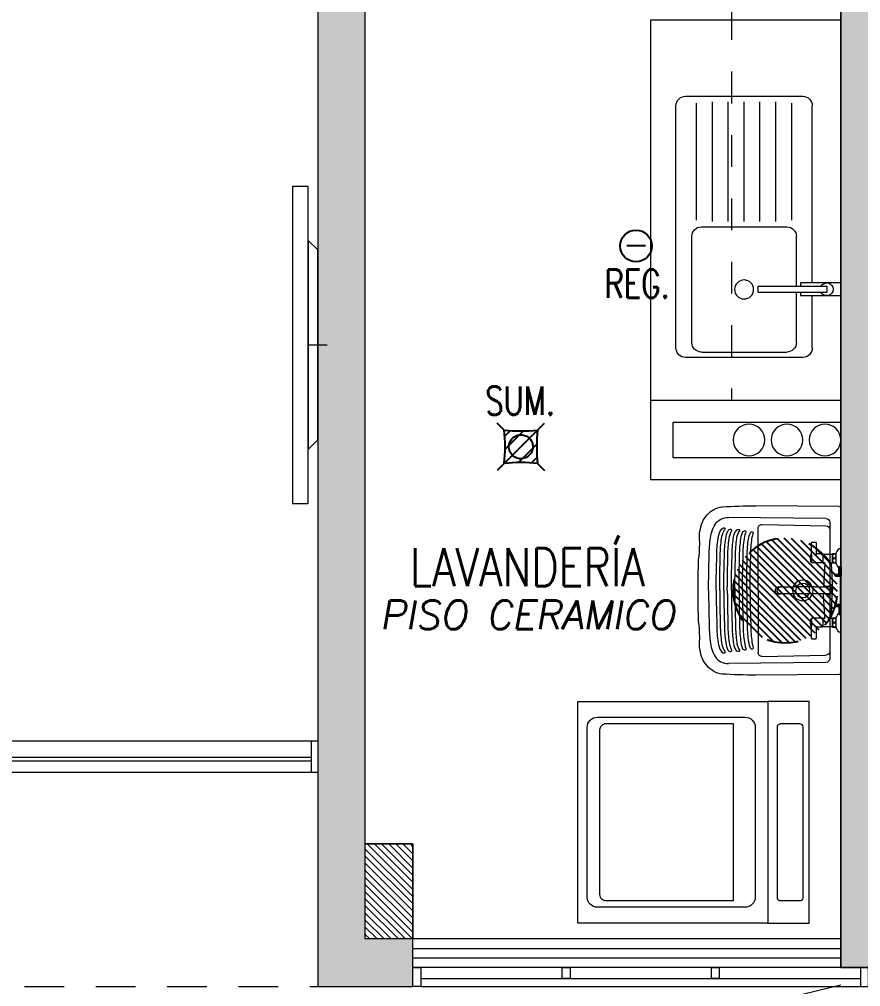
# Model space of a CAD drawing. Header units: millimetres. Extents: x -3 to 53, y -110 to 39.
# Drawn here: x 36.959 to 39.613, y 22.199 to 25.252 of the extents above; entities that cross this region are included whole.
import ezdxf
from ezdxf.enums import TextEntityAlignment as Align
from ezdxf.xclip import XClip

# ---------------------------------------------------------------- set-up
doc = ezdxf.new("R2010")
doc.units = ezdxf.units.MM
doc.header["$XCLIPFRAME"] = 2
doc.set_wipeout_variables(frame=1)
doc.linetypes.add('ACAD_ISO07W100', pattern=[3, 0, -3])
doc.linetypes.add('HIDDEN2', pattern=[0.1875, 0.125, -0.0625])
for name, color, linetype in [('A-COCINAS-LAV', 8, 'Continuous'), ('A-EST HATCH', 8, 'Continuous'), ('A-EST PLACAS', 8, 'Continuous'), ('A-EST VIGAS', 8, 'HIDDEN2'), ('A-HATCH', 8, 'Continuous'), ('A-MURO BAJO', 8, 'Continuous'), ('A-PROYECCIONES', 8, 'HIDDEN2'), ('A-TEXTO-ACABADO PISO', 8, 'Continuous'), ('A-TEXTO-INDICACIONES', 8, 'Continuous'), ('DLP_MOBILIARIO', 8, 'Continuous'), ('DLP_MOBILIARIO FIJO', 8, 'Continuous'), ('DLP_TEXTO AMBIENTE', 8, 'Continuous')]:
    doc.layers.add(name, color=color, linetype=linetype)
doc.layers.add('A-MUROS', color=8, linetype='Continuous', lineweight=30)
doc.styles.add('ROMANS', font='ROMANS.shx', dxfattribs={"oblique": 10})

# ---------------------------------------------------------------- blocks, each defined once
blk = doc.blocks.new('EST.P1')
at = {"layer": 'A-EST HATCH', "lineweight": 0}
h = blk.add_hatch(color=8, dxfattribs=at)
h.dxf.hatch_style = 1
h.paths.add_polyline_path([(9.15, 0.06), (9.15, 6.125), (10.65, 6.125), (10.65, 5.375), (10.8, 5.375), (10.8, 6.325), (9, 6.325), (9, 5.45), (7.5, 5.45), (7.5, 5.95), (7.35, 5.95), (7.35, 5.25), (9, 5.25), (9, 0.06)])
h.paths.add_polyline_path([(30.25, 10.125), (28.65, 10.125), (28.65, 13.225), (29.85, 13.225), (29.85, 13.375), (28.5, 13.375), (28.5, 9.975), (30.25, 9.975)])
h.paths.add_polyline_path([(31.05, 13.375), (31.2, 13.375), (31.2, 9.975), (31.05, 9.975)])
h.paths.add_polyline_path([(36.55, 13.85), (36.85, 13.85), (36.85, 13.7), (36.7, 13.7), (36.7, 10.625), (36.55, 10.625)])
h.paths.add_polyline_path([(33.6, 13.225), (33.6, 10.125), (32, 10.125), (32, 9.975), (33.75, 9.975), (33.75, 13.375), (32.4, 13.375), (32.4, 13.225)])
h.paths.add_polyline_path([(42.85, 13.7), (43.45, 13.7), (43.45, 13.85), (42.7, 13.85), (42.7, 10.45), (43.85, 10.45), (43.85, 10.6), (42.85, 10.6)])
h.paths.add_polyline_path([(44.65, 13.85), (44.65, 10.45), (44.8, 10.45), (44.8, 13.85)])
h.paths.add_polyline_path([(45.6, 10.6), (47.2, 10.6), (47.2, 13.7), (46, 13.7), (46, 13.85), (47.35, 13.85), (47.35, 10.45), (45.6, 10.45)])
h.paths.add_polyline_path([(42.85, 0.15), (43.45, 0.15), (43.45, 0), (42.7, 0), (42.7, 3.4), (43.85, 3.4), (43.85, 3.25), (42.85, 3.25)])
h.paths.add_polyline_path([(44.65, 0), (44.65, 3.4), (44.8, 3.4), (44.8, 0)])
h.paths.add_polyline_path([(45.6, 3.25), (47.2, 3.25), (47.2, 0.15), (46, 0.15), (46, 0), (47.35, 0), (47.35, 3.4), (45.6, 3.4)])
h.paths.add_polyline_path([(40, 3.5), (39.85, 3.5), (39.85, 0.15), (39.7, 0.15), (39.7, 0), (40, 0)])
h.paths.add_polyline_path([(30.25, 3.725), (28.65, 3.725), (28.65, 0.625), (29.85, 0.625), (29.85, 0.475), (28.5, 0.475), (28.5, 3.875), (30.25, 3.875)])
h.paths.add_polyline_path([(31.05, 0.475), (31.2, 0.475), (31.2, 3.875), (31.05, 3.875)])
h.paths.add_polyline_path([(36.55, 0), (36.85, 0), (36.85, 0.15), (36.7, 0.15), (36.7, 3.225), (36.55, 3.225)])
h.paths.add_polyline_path([(33.6, 0.625), (33.6, 3.725), (32, 3.725), (32, 3.875), (33.75, 3.875), (33.75, 0.475), (32.4, 0.475), (32.4, 0.625)])
h.paths.add_polyline_path([(17.1, 10.125), (18.7, 10.125), (18.7, 13.225), (17.5, 13.225), (17.5, 13.375), (18.85, 13.375), (18.85, 9.975), (17.1, 9.975)])
h.paths.add_polyline_path([(16.3, 13.375), (16.15, 13.375), (16.15, 9.975), (16.3, 9.975)])
h.paths.add_polyline_path([(10.5, 13.85), (10.5, 13.7), (10.65, 13.7), (10.65, 10.625), (10.8, 10.625), (10.8, 13.85)])
h.paths.add_polyline_path([(13.75, 13.225), (13.75, 10.125), (15.35, 10.125), (15.35, 9.975), (13.6, 9.975), (13.6, 13.375), (14.95, 13.375), (14.95, 13.225)])
h.paths.add_polyline_path([(9, 8.6), (7.35, 8.6), (7.35, 7.9), (7.5, 7.9), (7.5, 8.4), (9, 8.4), (9, 7.525), (10.8, 7.525), (10.8, 8.475), (10.65, 8.475), (10.65, 7.725), (9.15, 7.725), (9.15, 13.79), (9, 13.79)])
h.paths.add_polyline_path([(4.5, 13.7), (3.9, 13.7), (3.9, 13.85), (4.65, 13.85), (4.65, 10.45), (3.5, 10.45), (3.5, 10.6), (4.5, 10.6)])
h.paths.add_polyline_path([(2.7, 13.85), (2.7, 10.45), (2.55, 10.45), (2.55, 13.85)])
h.paths.add_polyline_path([(1.75, 10.6), (0.15, 10.6), (0.15, 13.7), (1.35, 13.7), (1.35, 13.85), (0, 13.85), (0, 10.45), (1.75, 10.45)])
h.paths.add_polyline_path([(2.7, 0), (2.7, 3.4), (2.55, 3.4), (2.55, 0)])
h.paths.add_polyline_path([(1.75, 3.25), (0.15, 3.25), (0.15, 0.15), (1.35, 0.15), (1.35, 0), (0, 0), (0, 3.4), (1.75, 3.4)])
h.paths.add_polyline_path([(7.35, 3.5), (7.5, 3.5), (7.5, 0.15), (7.65, 0.15), (7.65, 0), (7.35, 0)])
h.paths.add_polyline_path([(17.1, 3.725), (18.7, 3.725), (18.7, 0.625), (17.5, 0.625), (17.5, 0.475), (18.85, 0.475), (18.85, 3.875), (17.1, 3.875)])
h.paths.add_polyline_path([(16.3, 0.475), (16.15, 0.475), (16.15, 3.875), (16.3, 3.875)])
h.paths.add_polyline_path([(10.8, 0), (10.5, 0), (10.5, 0.15), (10.65, 0.15), (10.65, 3.225), (10.8, 3.225)])
h.paths.add_polyline_path([(13.75, 0.625), (13.75, 3.725), (15.35, 3.725), (15.35, 3.875), (13.6, 3.875), (13.6, 0.475), (14.95, 0.475), (14.95, 0.625)])
h.paths.add_polyline_path([(38.35, 6.325), (36.55, 6.325), (36.55, 5.375), (36.7, 5.375), (36.7, 6.125), (38.2, 6.125), (38.2, 0.06), (38.35, 0.06), (38.35, 5.25), (40, 5.25), (40, 5.95), (39.85, 5.95), (39.85, 5.45), (38.35, 5.45)])
h.paths.add_polyline_path([(4.65, 0), (4.65, 3.4), (3.5, 3.4), (3.5, 3.25), (4.5, 3.25), (4.5, 0.15), (3.9, 0.15), (3.9, 0)])
h.paths.add_polyline_path([(1.7468, 8.35), (1.6, 8.35), (1.6, 9.55), (3.75, 9.55), (3.75, 9.4), (3.3, 9.4), (3.3, 7.8), (3.1, 7.8), (3.1, 9.4), (1.75, 9.4), (1.75, 8.35)], flags=17)
h.paths.add_polyline_path([(1.7468, 5.5), (1.6, 5.5), (1.6, 4.3), (3.75, 4.3), (3.75, 4.45), (3.3, 4.45), (3.3, 6.05), (3.1, 6.05), (3.1, 4.45), (1.75, 4.45), (1.75, 5.5)], flags=17)
h.paths.add_polyline_path([(7.5001, 7), (4.65, 7), (4.65, 9.55), (4.5, 9.55), (4.5, 7), (1.75, 7), (1.75, 7.6), (1.6, 7.6), (1.6, 7), (-1.15, 7), (-1.15, 11.05), (-1.35, 11.05), (-1.35, 2.8), (-1.15, 2.8), (-1.15, 6.85), (1.6, 6.85), (1.6, 6.25), (1.75, 6.25), (1.75, 6.85), (4.5, 6.85), (4.5, 4.3), (4.65, 4.3), (4.65, 6.85), (7.5001, 6.85)])
h.paths.add_polyline_path([(7.35, 13.85), (7.35, 10.35), (7.5, 10.35), (7.5, 13.7), (7.65, 13.7), (7.65, 13.85)])
h.paths.add_polyline_path([(38.35, 13.79), (38.35, 8.6), (40, 8.6), (40, 7.9), (39.85, 7.9), (39.85, 8.4), (38.35, 8.4), (38.35, 7.525), (36.55, 7.525), (36.55, 8.475), (36.7, 8.475), (36.7, 7.725), (38.2, 7.725), (38.2, 13.79)])
h.paths.add_polyline_path([(45.75, 7), (48.5, 7), (48.5, 11.05), (48.7, 11.05), (48.7, 2.8), (48.5, 2.8), (48.5, 6.85), (45.75, 6.85), (45.75, 6.25), (45.6, 6.25), (45.6, 6.85), (42.85, 6.85), (42.85, 4.3), (42.7, 4.3), (42.7, 6.85), (39.8499, 6.85), (39.8499, 7), (42.7, 7), (42.7, 9.55), (42.85, 9.55), (42.85, 7), (45.6, 7), (45.6, 7.6), (45.75, 7.6)])
h.paths.add_polyline_path([(40, 13.85), (39.7, 13.85), (39.7, 13.7), (39.85, 13.7), (39.85, 10.35), (40, 10.35)])
h.paths.add_polyline_path([(45.6032, 8.35), (45.75, 8.35), (45.75, 9.55), (43.6, 9.55), (43.6, 9.4), (44.05, 9.4), (44.05, 7.8), (44.25, 7.8), (44.25, 9.4), (45.6, 9.4), (45.6, 8.35)], flags=17)
h.paths.add_polyline_path([(45.6032, 5.5), (45.75, 5.5), (45.75, 4.3), (43.6, 4.3), (43.6, 4.45), (44.05, 4.45), (44.05, 6.05), (44.25, 6.05), (44.25, 4.45), (45.6, 4.45), (45.6, 5.5)], flags=17)
h.paths.add_polyline_path([(25.35, 7.525), (25.5, 7.525), (25.5, 11.225), (25.35, 11.225)])
h.paths.add_polyline_path([(21.1, 7.525), (11.7, 7.525), (11.7, 7.675), (15.25, 7.675), (15.25, 9.075), (15.45, 9.075), (15.45, 7.675), (18.35, 7.675), (18.35, 9.075), (18.5, 9.075), (18.5, 7.675), (20.9, 7.675), (20.9, 8.925), (19.25, 8.925), (19.25, 9.075), (21.525, 9.075), (21.525, 8.925), (21.1, 8.925)])
h.paths.add_polyline_path([(21.55, 7.525), (23.65, 7.525), (23.65, 7.675), (21.7, 7.675), (21.7, 11.075), (23.65, 11.075), (23.65, 11.225), (21.7, 11.225), (21.7, 13.375), (20.85, 13.375), (20.85, 13.225), (21.55, 13.225)])
h.paths.add_polyline_path([(26.25, 8.925), (26.25, 7.525), (35.65, 7.525), (35.65, 7.675), (32.1, 7.675), (32.1, 9.075), (31.9, 9.075), (31.9, 7.675), (29, 7.675), (29, 9.075), (28.85, 9.075), (28.85, 7.675), (26.45, 7.675), (26.45, 8.925), (28.1, 8.925), (28.1, 9.075), (25.875, 9.075), (25.875, 8.925)])
h.paths.add_polyline_path([(25.85, 13.225), (26.5, 13.225), (26.5, 13.375), (25.65, 13.375), (25.65, 7.525), (25.85, 7.525)])
h.paths.add_polyline_path([(25.65, 4.75), (25.65, 0.475), (26.5, 0.475), (26.5, 0.625), (25.85, 0.625), (25.85, 4.75)])
h.paths.add_polyline_path([(27.65, 4.775), (27.65, 4.925), (25.85, 4.925), (25.85, 6.175), (28.4, 6.175), (28.4, 4.775), (28.55, 4.775), (28.55, 6.175), (31.9, 6.175), (31.9, 4.775), (32.1, 4.775), (32.1, 6.175), (35.65, 6.175), (35.65, 6.325), (25.65, 6.325), (25.65, 4.775)])
h.paths.add_polyline_path([(19.7, 4.775), (19.7, 4.925), (21.5, 4.925), (21.5, 6.175), (18.95, 6.175), (18.95, 4.775), (18.8, 4.775), (18.8, 6.175), (15.45, 6.175), (15.45, 4.775), (15.25, 4.775), (15.25, 6.175), (11.7, 6.175), (11.7, 6.325), (21.7, 6.325), (21.7, 4.775)])
h.paths.add_polyline_path([(22.7, 1.025), (25.35, 1.025), (25.35, 3.675), (23, 3.675), (23, 4.225), (22.7, 4.225), (22.7, 4.375), (23.15, 4.375), (23.15, 3.825), (25.35, 3.825), (25.35, 6.175), (24.15, 6.175), (24.15, 6.325), (25.5, 6.325), (25.5, 0.875), (22.7, 0.875)])
h.paths.add_polyline_path([(21.7, 0.475), (20.85, 0.475), (20.85, 0.625), (21.55, 0.625), (21.55, 4.75), (21.7, 4.75)])
at = {"layer": 'A-EST PLACAS', "color": 8, "lineweight": 0}
for points in [[(38.35, 6.325), (36.55, 6.325), (36.55, 5.375), (36.7, 5.375), (36.7, 6.125), (38.2, 6.125), (38.2, 0.06), (38.35, 0.06), (38.35, 5.25), (40, 5.25), (40, 5.95), (39.85, 5.95), (39.85, 5.45), (38.35, 5.45)], [(36.55, 0), (36.85, 0), (36.85, 0.15), (36.7, 0.15), (36.7, 3.225), (36.55, 3.225)]]:
    blk.add_lwpolyline(points, close=True, dxfattribs=at)
at = {"layer": 'A-EST VIGAS', "color": 8, "lineweight": 0}
blk.add_line((38.2, 0.06), (36.85, 0.06), dxfattribs=at)
blk.add_lwpolyline([(33.6, 0.475), (33.6, -0.0003), (36.55, -0.0004)], dxfattribs=at)
blk = doc.blocks.new('LAV-AMAZ-LAV_01')
at = {"color": 8, "lineweight": 0}
blk.add_wipeout([(0.26, 0), (0.2622, -0.0005), (0.2636, -0.0015), (0.2646, -0.0029), (0.265, -0.005), (0.2669, -0.2686), (0.2669, -0.2806), (0.2668, -0.3016), (0.2663, -0.3212), (0.2658, -0.3369), (0.2649, -0.3544), (0.2637, -0.3738), (0.2622, -0.3835), (0.2599, -0.3912), (0.256, -0.3998), (0.2526, -0.4053), (0.248, -0.4118), (0.2384, -0.4219), (0.2336, -0.426), (0.2274, -0.4303), (0.2218, -0.4337), (0.2153, -0.4368), (0.2095, -0.4389), (0.2006, -0.4416), (0.191, -0.4437), (0.1829, -0.445), (0.1696, -0.4461), (0.165, -0.4462), (0.1572, -0.4459), (0.1314, -0.4466), (0.1057, -0.4481), (0.0834, -0.4489), (0.0611, -0.4495), (0.0413, -0.4498), (0.0031, -0.45), (-0.0305, -0.4499), (-0.0611, -0.4495), (-0.0834, -0.4489), (-0.1057, -0.4481), (-0.1314, -0.4466), (-0.1572, -0.4459), (-0.165, -0.4462), (-0.1772, -0.4456), (-0.1867, -0.4445), (-0.1955, -0.4428), (-0.2037, -0.4407), (-0.2104, -0.4386), (-0.2153, -0.4368), (-0.223, -0.433), (-0.231, -0.4279), (-0.2384, -0.4219), (-0.245, -0.4153), (-0.2509, -0.4079), (-0.2556, -0.4005), (-0.2593, -0.3928), (-0.2612, -0.3876), (-0.2627, -0.3815), (-0.2637, -0.3738), (-0.2647, -0.3576), (-0.2655, -0.3419), (-0.2661, -0.3284), (-0.2663, -0.3212), (-0.2667, -0.3081), (-0.2669, -0.2902), (-0.2669, -0.2686), (-0.2665, -0.2127), (-0.266, -0.1368), (-0.265, -0.005), (-0.2647, -0.0032), (-0.2636, -0.0015), (-0.2621, -0.0004), (-0.26, 0)], dxfattribs=at)
for p, q in [((0.26, 0), (-0.26, 0)), ((-0.1318, 0), (-0.0713, 0)), ((-0.1318, 0), (-0.1318, -0.0048)), ((-0.0713, 0), (-0.0713, -0.0048)), ((0.0714, 0), (0.1319, 0)), ((0.0714, 0), (0.0714, -0.0048)), ((0.1319, 0), (0.1319, -0.0048)), ((-0.265, -0.005), (-0.2669, -0.2686)), ((-0.1178, -0.0145), (-0.0853, -0.0145)), ((-0.0875, -0.0265), (-0.1157, -0.0265)), ((-0.1141, -0.0265), (-0.1146, -0.027)), ((-0.0886, -0.027), (-0.1146, -0.027)), ((-0.1146, -0.027), (-0.1146, -0.056)), ((-0.0891, -0.0265), (-0.0886, -0.027)), ((-0.0886, -0.027), (-0.0886, -0.0285)), ((-0.0865, -0.0305), (-0.0015, -0.0262)), ((0.086, -0.0304), (0.0015, -0.0262)), ((0.0854, -0.0145), (0.1179, -0.0145)), ((0.1157, -0.0265), (0.0875, -0.0265)), ((0.0886, -0.0265), (0.0881, -0.027)), ((0.1151, -0.027), (0.0881, -0.027)), ((0.0881, -0.0285), (0.0881, -0.027)), ((0.1146, -0.0265), (0.1151, -0.027)), ((0.1151, -0.056), (0.1151, -0.027)), ((0.265, -0.005), (0.2669, -0.2686)), ((-0.2271, -0.0469), (-0.2308, -0.3547)), ((0.2151, -0.035), (-0.2151, -0.035)), ((-0.208, -0.2488), (-0.2042, -0.0468)), ((-0.0876, -0.057), (-0.1156, -0.057)), ((-0.1156, -0.057), (-0.1156, -0.078)), ((-0.1146, -0.056), (-0.0886, -0.056)), ((-0.1141, -0.0565), (-0.1146, -0.056)), ((-0.0891, -0.0565), (-0.1141, -0.0565)), ((-0.0891, -0.0565), (-0.0886, -0.056)), ((-0.0886, -0.0525), (-0.0886, -0.056)), ((-0.0876, -0.057), (-0.0876, -0.093)), ((-0.0865, -0.0505), (-0.011, -0.0543)), ((-0.011, -0.0405), (-0.011, -0.0805)), ((0.011, -0.0805), (0.011, -0.0405)), ((0.086, -0.0506), (0.011, -0.0543)), ((0.1156, -0.057), (0.0876, -0.057)), ((0.0876, -0.057), (0.0876, -0.093)), ((0.0881, -0.056), (0.0881, -0.0525)), ((0.0881, -0.056), (0.1151, -0.056)), ((0.0886, -0.0565), (0.0881, -0.056)), ((0.1146, -0.0565), (0.0886, -0.0565)), ((0.0896, -0.0565), (0.0896, -0.057)), ((0.0926, -0.0379), (0.0926, -0.0379)), ((0.1136, -0.0565), (0.1136, -0.057)), ((0.1146, -0.0565), (0.1151, -0.056)), ((0.1156, -0.057), (0.1156, -0.078)), ((0.208, -0.2488), (0.2042, -0.0468)), ((0.2271, -0.0469), (0.2308, -0.3547)), ((-0.1526, -0.078), (-0.1501, -0.078)), ((-0.1526, -0.093), (-0.1526, -0.078)), ((-0.1242, -0.078), (-0.1501, -0.078)), ((-0.1129, -0.078), (-0.1242, -0.078)), ((-0.011, -0.0805), (-0.011, -0.1514)), ((0.011, -0.0805), (0.011, -0.1514)), ((0.1242, -0.078), (0.1129, -0.078)), ((0.1501, -0.078), (0.1242, -0.078)), ((0.1501, -0.078), (0.1526, -0.078)), ((0.1526, -0.093), (0.1526, -0.078)), ((-0.1501, -0.093), (-0.1526, -0.093)), ((-0.1501, -0.093), (-0.1242, -0.093)), ((-0.1242, -0.093), (-0.1129, -0.093)), ((-0.1137, -0.093), (-0.1137, -0.0932)), ((-0.0876, -0.093), (-0.1129, -0.093)), ((-0.1031, -0.0954), (-0.1001, -0.0954)), ((-0.0895, -0.093), (-0.0895, -0.0932)), ((0.1129, -0.093), (0.0876, -0.093)), ((0.0895, -0.093), (0.0895, -0.0932)), ((0.1001, -0.0954), (0.1031, -0.0954)), ((0.1129, -0.093), (0.1242, -0.093)), ((0.1137, -0.093), (0.1137, -0.0932)), ((0.1242, -0.093), (0.1501, -0.093)), ((0.1526, -0.093), (0.1501, -0.093)), ((-0.011, -0.1514), (-0.011, -0.1885)), ((0.011, -0.1885), (0.011, -0.1514)), ((-0.011, -0.1885), (-0.011, -0.1905)), ((-0.011, -0.1969), (-0.011, -0.1905)), ((0.011, -0.1885), (0.011, -0.1905)), ((0.011, -0.1969), (0.011, -0.1905)), ((0, -0.261), (-0.196, -0.261)), ((0, -0.261), (0.196, -0.261))]:
    blk.add_line(p, q, dxfattribs=at)
for points in [[(-0.0001, -0.31, -0.004924), (-0.06, -0.3095, -0.005443), (-0.1041, -0.3081, -0.041272), (-0.157, -0.305, -0.066903), (-0.1829, -0.2992, -0.004021)], [(-0.0001, -0.286, -0.004924), (-0.06, -0.2855, -0.005443), (-0.1041, -0.2841, -0.041272), (-0.157, -0.281, -0.059773), (-0.1802, -0.2762, -0.37117)], [(-0.0001, -0.297, -0.004924), (-0.06, -0.2965, -0.005443), (-0.1041, -0.2951, -0.041272), (-0.157, -0.292, -0.045554), (-0.1778, -0.2875)], [(0.0001, -0.286, 0.004924), (0.06, -0.2855, 0.005443), (0.1041, -0.2841, 0.041272), (0.157, -0.281, 0.059773), (0.1802, -0.2762, 0.37117)], [(0.0001, -0.297, 0.004924), (0.06, -0.2965, 0.005443), (0.1041, -0.2951, 0.041272), (0.157, -0.292, 0.045554), (0.1778, -0.2875)], [(0.0001, -0.31, 0.004924), (0.06, -0.3095, 0.005443), (0.1041, -0.3081, 0.041272), (0.157, -0.305, 0.066903), (0.1829, -0.2992, 0.004021)], [(-0.0001, -0.334, -0.004924), (-0.06, -0.3335, -0.005443), (-0.1041, -0.3321, -0.041272), (-0.157, -0.329, -0.078711), (-0.1799, -0.3243, -0.062731), (-0.1859, -0.3211, -0.37117)], [(-0.0001, -0.345, -0.004924), (-0.06, -0.3445, -0.005443), (-0.1041, -0.3431, -0.041272), (-0.157, -0.34, -0.078711), (-0.1799, -0.3353, -0.054156), (-0.1851, -0.3326, -0.37117)], [(-0.0001, -0.321, -0.004924), (-0.06, -0.3205, -0.005443), (-0.1041, -0.3191, -0.041272), (-0.157, -0.316, -0.068069), (-0.1833, -0.3101, -0.158546)], [(0.0001, -0.321, 0.004924), (0.06, -0.3205, 0.005443), (0.1041, -0.3191, 0.041272), (0.157, -0.316, 0.068069), (0.1833, -0.3101, 0.158546)], [(0.0001, -0.334, 0.004924), (0.06, -0.3335, 0.005443), (0.1041, -0.3321, 0.041272), (0.157, -0.329, 0.078711), (0.1799, -0.3243, 0.062731), (0.1859, -0.3211, 0.37117)], [(0.0001, -0.345, 0.004924), (0.06, -0.3445, 0.005443), (0.1041, -0.3431, 0.041272), (0.157, -0.34, 0.078711), (0.1799, -0.3353, 0.054156), (0.1851, -0.3326, 0.37117)], [(0, -0.417, -0.004925), (-0.0604, -0.4165, -0.00535), (-0.1043, -0.4151, -0.04023), (-0.1597, -0.4119, -0.10491), (-0.2087, -0.3967, -0.253945), (-0.2308, -0.3547, -0.253945)], [(-0.0001, -0.369, -0.004924), (-0.06, -0.3685, -0.005443), (-0.1041, -0.3671, -0.041272), (-0.157, -0.364, -0.068174), (-0.1834, -0.358, -0.157546), (-0.1925, -0.3517, -0.375783)], [(-0.0001, -0.358, -0.004924), (-0.06, -0.3575, -0.005443), (-0.1041, -0.3561, -0.041272), (-0.157, -0.353, -0.068174), (-0.1834, -0.347, -0.012686), (-0.1882, -0.3447)], [(0, -0.417, 0.004925), (0.0604, -0.4165, 0.00535), (0.1043, -0.4151, 0.04023), (0.1597, -0.4119, 0.10491), (0.2087, -0.3967, 0.253945), (0.2308, -0.3547, 0.253945)], [(0.0001, -0.358, 0.004924), (0.06, -0.3575, 0.005443), (0.1041, -0.3561, 0.041272), (0.157, -0.353, 0.068174), (0.1834, -0.347, 0.012686), (0.1882, -0.3447)], [(0.0001, -0.369, 0.004924), (0.06, -0.3685, 0.005443), (0.1041, -0.3671, 0.041272), (0.157, -0.364, 0.068174), (0.1834, -0.358, 0.157546), (0.1925, -0.3517, 0.375783)], [(-0.0001, -0.393, -0.004924), (-0.06, -0.3925, -0.005443), (-0.1041, -0.3911, -0.041272), (-0.157, -0.388, -0.064512), (-0.1851, -0.3816, -0.157603), (-0.1966, -0.3724)], [(-0.0001, -0.382, -0.004924), (-0.06, -0.3815, -0.005443), (-0.1041, -0.3801, -0.041272), (-0.157, -0.377, -0.068174), (-0.1834, -0.371, -0.088848), (-0.1902, -0.3667, -0.37117)], [(0.0001, -0.382, 0.004924), (0.06, -0.3815, 0.005443), (0.1041, -0.3801, 0.041272), (0.157, -0.377, 0.068174), (0.1834, -0.371, 0.088848), (0.1902, -0.3667, 0.37117)], [(0.0001, -0.393, 0.004924), (0.06, -0.3925, 0.005443), (0.1041, -0.3911, 0.041272), (0.157, -0.388, 0.064512), (0.1851, -0.3816, 0.157603), (0.1966, -0.3724)], [(-0.0611, -0.4495, 0.004927), (0, -0.45, 0.004927), (0.0611, -0.4495, 0.004927)]]:
    blk.add_lwpolyline(points, format="xyb", dxfattribs=at)
for radius in [0.0325, 0.0225]:
    blk.add_circle((0, -0.12), radius, dxfattribs=at)
for centre, radius, start, end in [((-0.26, -0.005), 0.005, 90, 179.5983), ((0.26, -0.005), 0.005, 0.4017, 90), ((-0.1303, -0.0048), 0.0015, 180, 228.4626), ((-0.0982, 0.0315), 0.05, 228.4626, 246.8453), ((-0.1083, -0.0205), 0.0095, 140.8333, 144.6655), ((-0.1083, -0.0205), 0.0095, 215.3345, 219.1667), ((-0.0948, -0.0205), 0.0095, 35.3345, 39.1667), ((-0.0948, -0.0205), 0.0095, 320.8333, 324.6655), ((-0.105, 0.0315), 0.05, 293.1547, 311.5374), ((-0.0728, -0.0048), 0.0015, 311.5374, 0), ((0, -0.0405), 0.0144, 320.0451, 219.9549), ((0, -0.0405), 0.0143, 320.5275, 219.4725), ((0, -0.0405), 0.014, 321.7868, 218.2132), ((0, -0.0405), 0.011, 0, 180), ((0.0729, -0.0048), 0.0015, 180, 228.4626), ((0.105, 0.0315), 0.05, 228.4626, 246.8453), ((0.0949, -0.0205), 0.0095, 140.8333, 144.6655), ((0.0949, -0.0205), 0.0095, 215.3345, 219.1667), ((0.1084, -0.0205), 0.0095, 35.3345, 39.1667), ((0.1084, -0.0205), 0.0095, 320.8333, 324.6655), ((0.0982, 0.0315), 0.05, 293.1547, 311.5374), ((0.1304, -0.0048), 0.0015, 311.5374, 0), ((-0.2151, -0.047), 0.012, 90, 179.3199), ((-0.1922, -0.047), 0.012, 90, 178.9249), ((0.1922, -0.047), 0.012, 1.0751, 90), ((0.2151, -0.047), 0.012, 0.6801, 90), ((-0.1127, -0.0932), 0.001, 180, 255.7593), ((-0.1031, -0.0554), 0.04, 255.7593, 270), ((-0.1001, -0.0554), 0.04, 270, 284.2407), ((-0.0905, -0.0932), 0.001, 284.2407, 0), ((0.0905, -0.0932), 0.001, 180, 255.7593), ((0.1001, -0.0554), 0.04, 255.7593, 270), ((0.1031, -0.0554), 0.04, 270, 284.2407), ((0.1127, -0.0932), 0.001, 284.2407, 0), ((1.0777, -0.2806), 1.3446, 179.4878, 183.9734), ((-0.196, -0.249), 0.012, 178.9249, 270), ((0.196, -0.249), 0.012, 270, 1.0751), ((-1.0777, -0.2806), 1.3446, 356.0266, 0.5122), ((-0.1848, -0.3029), 0.00409, 62.4907, 198.722), ((-0.1792, -0.3009), 0.01, 198.722, 245.4682), ((-0.1812, -0.2801), 0.00402, 67.2152, 203.9492), ((-0.1728, -0.2741), 0.0143, 212.1454, 249.2708), ((0.1728, -0.2741), 0.0143, 290.7292, 327.8546), ((0.1812, -0.2801), 0.00402, 336.0508, 112.7848), ((0.1848, -0.3029), 0.00409, 341.278, 117.5093), ((0.1792, -0.3009), 0.01, 294.5318, 341.278), ((-0.1843, -0.3232), 0.00817, 170.8884, 211.776), ((-0.189, -0.3225), 0.00344, 23.6624, 170.8884), ((-0.1807, -0.321), 0.0124, 211.776, 249.2633), ((0.1807, -0.321), 0.0124, 290.7367, 328.224), ((0.189, -0.3225), 0.00344, 9.1116, 156.3376), ((0.1843, -0.3232), 0.00817, 328.224, 9.1116), ((-0.1935, -0.3694), 0.00427, 39.8792, 224.315), ((-0.1898, -0.3485), 0.00418, 67.1844, 229.4438), ((0.1898, -0.3485), 0.00418, 310.5562, 112.8156), ((0.1935, -0.3694), 0.00427, 315.685, 140.1208), ((-0.2016, -0.3694), 0.0623, 183.9734, 209.8873), ((0.2016, -0.3694), 0.0623, 330.1127, 356.0266), ((-0.1812, -0.3586), 0.0853, 209.3798, 246.4528), ((0.1812, -0.3586), 0.0853, 293.5472, 330.6202), ((-0.165, -0.3061), 0.14, 248.9414, 273.2067), ((-0.1653, -1.2669), 0.821, 85.8335, 89.4318), ((-0.0188, 1.6329), 2.0828, 267.6113, 268.8381), ((0.0188, 1.6329), 2.0828, 271.1619, 272.3887), ((0.1653, -1.2669), 0.821, 90.5682, 94.1665), ((0.165, -0.3061), 0.14, 266.7933, 291.0586)]:
    blk.add_arc(centre, radius, start, end, dxfattribs=at)
for centre, major_axis, ratio, start_param, end_param in [((-0.0016, -0.0243), (0.00195, 0.00019), 0.977728, 4.694416, 4.711947), ((0.0016, -0.0243), (0.00197, -0.00016), 0.989596, 4.695691, 4.715329), ((0, -0.1905), (-0.011, 0), 0.927184, 0, 3.141593), ((0, -0.1905), (0.011, 0), 0.927184, 3.141593, 6.283185)]:
    blk.add_ellipse(centre, major_axis=major_axis, ratio=ratio, start_param=start_param, end_param=end_param, dxfattribs=at)
for points, knots in [([(-0.1161, -0.026), (-0.1161, -0.026), (-0.1161, -0.0259), (-0.1161, -0.0257), (-0.1161, -0.0255), (-0.1161, -0.0251), (-0.1161, -0.0248), (-0.1161, -0.0244), (-0.1161, -0.0242), (-0.1161, -0.0237), (-0.1161, -0.0234), (-0.1161, -0.0228), (-0.1161, -0.0223), (-0.1161, -0.0214), (-0.1161, -0.0209), (-0.1161, -0.0201), (-0.1161, -0.0196), (-0.1161, -0.0187), (-0.1161, -0.0182), (-0.1161, -0.0176), (-0.1161, -0.0173), (-0.1161, -0.0168), (-0.1161, -0.0166), (-0.1161, -0.0162), (-0.1161, -0.0159), (-0.1161, -0.0155), (-0.1161, -0.0153), (-0.1161, -0.0151), (-0.1161, -0.015), (-0.1161, -0.015)], [1.912506, 1.912506, 1.912506, 1.912506, 2.09167, 2.09167, 2.270834, 2.270834, 2.409757, 2.409757, 2.503909, 2.503909, 2.59806, 2.59806, 2.741232, 2.741232, 2.868759, 2.868759, 2.996286, 2.996286, 3.139457, 3.139457, 3.233609, 3.233609, 3.32776, 3.32776, 3.466683, 3.466683, 3.645847, 3.645847, 3.825012, 3.825012, 3.825012, 3.825012]), ([(-0.1088, -0.026), (-0.1083, -0.026), (-0.1078, -0.0259), (-0.1067, -0.0257), (-0.1061, -0.0255), (-0.1053, -0.0251), (-0.1049, -0.0248), (-0.1043, -0.0244), (-0.1041, -0.0242), (-0.1036, -0.0237), (-0.1034, -0.0234), (-0.103, -0.0228), (-0.1028, -0.0223), (-0.1026, -0.0214), (-0.1025, -0.0209), (-0.1025, -0.0201), (-0.1026, -0.0196), (-0.1028, -0.0187), (-0.103, -0.0182), (-0.1034, -0.0176), (-0.1036, -0.0173), (-0.1041, -0.0168), (-0.1043, -0.0166), (-0.1049, -0.0162), (-0.1053, -0.0159), (-0.1061, -0.0155), (-0.1067, -0.0153), (-0.1078, -0.0151), (-0.1083, -0.015), (-0.1088, -0.015), (-0.1094, -0.015), (-0.1099, -0.0151), (-0.111, -0.0153), (-0.1116, -0.0155), (-0.1124, -0.0159), (-0.1128, -0.0162), (-0.1134, -0.0166), (-0.1136, -0.0168), (-0.1141, -0.0173), (-0.1143, -0.0176), (-0.1147, -0.0182), (-0.1149, -0.0187), (-0.1151, -0.0196), (-0.1152, -0.0201), (-0.1152, -0.0209), (-0.1151, -0.0214), (-0.1149, -0.0223), (-0.1147, -0.0228), (-0.1143, -0.0234), (-0.1141, -0.0237), (-0.1136, -0.0242), (-0.1134, -0.0244), (-0.1128, -0.0248), (-0.1124, -0.0251), (-0.1116, -0.0255), (-0.111, -0.0257), (-0.1099, -0.0259), (-0.1094, -0.026), (-0.1088, -0.026)], [1.912506, 1.912506, 1.912506, 1.912506, 2.09167, 2.09167, 2.270834, 2.270834, 2.409757, 2.409757, 2.503909, 2.503909, 2.59806, 2.59806, 2.741232, 2.741232, 2.868759, 2.868759, 2.996286, 2.996286, 3.139457, 3.139457, 3.233609, 3.233609, 3.32776, 3.32776, 3.466683, 3.466683, 3.645847, 3.645847, 3.825012, 3.825012, 3.825012, 4.004176, 4.004176, 4.18334, 4.18334, 4.322263, 4.322263, 4.416415, 4.416415, 4.510566, 4.510566, 4.653737, 4.653737, 4.781264, 4.781264, 4.908792, 4.908792, 5.051963, 5.051963, 5.146114, 5.146114, 5.240266, 5.240266, 5.379189, 5.379189, 5.558353, 5.558353, 5.737517, 5.737517, 5.737517, 5.737517]), ([(-0.0944, -0.026), (-0.0938, -0.026), (-0.0933, -0.0259), (-0.0922, -0.0257), (-0.0916, -0.0255), (-0.0908, -0.0251), (-0.0904, -0.0248), (-0.0898, -0.0244), (-0.0896, -0.0242), (-0.0891, -0.0237), (-0.0889, -0.0234), (-0.0885, -0.0228), (-0.0883, -0.0223), (-0.0881, -0.0214), (-0.088, -0.0209), (-0.088, -0.0201), (-0.0881, -0.0196), (-0.0883, -0.0187), (-0.0885, -0.0182), (-0.0889, -0.0176), (-0.0891, -0.0173), (-0.0896, -0.0168), (-0.0898, -0.0166), (-0.0904, -0.0162), (-0.0908, -0.0159), (-0.0916, -0.0155), (-0.0922, -0.0153), (-0.0933, -0.0151), (-0.0938, -0.015), (-0.0944, -0.015), (-0.0949, -0.015), (-0.0954, -0.0151), (-0.0965, -0.0153), (-0.0971, -0.0155), (-0.0979, -0.0159), (-0.0983, -0.0162), (-0.0989, -0.0166), (-0.0991, -0.0168), (-0.0996, -0.0173), (-0.0998, -0.0176), (-0.1002, -0.0182), (-0.1004, -0.0187), (-0.1006, -0.0196), (-0.1007, -0.0201), (-0.1007, -0.0209), (-0.1006, -0.0214), (-0.1004, -0.0223), (-0.1002, -0.0228), (-0.0998, -0.0234), (-0.0996, -0.0237), (-0.0991, -0.0242), (-0.0989, -0.0244), (-0.0983, -0.0248), (-0.0979, -0.0251), (-0.0971, -0.0255), (-0.0965, -0.0257), (-0.0954, -0.0259), (-0.0949, -0.026), (-0.0944, -0.026)], [-1.912506, -1.912506, -1.912506, -1.912506, -1.733342, -1.733342, -1.554177, -1.554177, -1.415254, -1.415254, -1.321103, -1.321103, -1.226951, -1.226951, -1.08378, -1.08378, -0.956253, -0.956253, -0.828726, -0.828726, -0.685555, -0.685555, -0.591403, -0.591403, -0.497251, -0.497251, -0.358328, -0.358328, -0.179164, -0.179164, 0, 0, 0, 0.179164, 0.179164, 0.358328, 0.358328, 0.497251, 0.497251, 0.591403, 0.591403, 0.685555, 0.685555, 0.828726, 0.828726, 0.956253, 0.956253, 1.08378, 1.08378, 1.226951, 1.226951, 1.321103, 1.321103, 1.415254, 1.415254, 1.554177, 1.554177, 1.733342, 1.733342, 1.912506, 1.912506, 1.912506, 1.912506]), ([(-0.0886, -0.0285), (-0.0886, -0.0287), (-0.0886, -0.0289), (-0.0884, -0.0293), (-0.0883, -0.0295), (-0.0881, -0.0299), (-0.0879, -0.03), (-0.0876, -0.0303), (-0.0874, -0.0303), (-0.0869, -0.0305), (-0.0867, -0.0305), (-0.0865, -0.0305)], [0.0014961, 0.0014961, 0.0014961, 0.0014961, 0.0628341, 0.0628341, 0.1278738, 0.1278738, 0.192655, 0.192655, 0.2586819, 0.2586819, 0.3211409, 0.3211409, 0.3211409, 0.3211409]), ([(-0.0871, -0.015), (-0.0871, -0.015), (-0.0871, -0.0151), (-0.0871, -0.0153), (-0.0871, -0.0155), (-0.0871, -0.0159), (-0.0871, -0.0162), (-0.0871, -0.0166), (-0.0871, -0.0168), (-0.0871, -0.0173), (-0.0871, -0.0176), (-0.0871, -0.0182), (-0.0871, -0.0187), (-0.0871, -0.0196), (-0.0871, -0.0201), (-0.0871, -0.0209), (-0.0871, -0.0214), (-0.0871, -0.0223), (-0.0871, -0.0228), (-0.0871, -0.0234), (-0.0871, -0.0237), (-0.0871, -0.0242), (-0.0871, -0.0244), (-0.0871, -0.0248), (-0.0871, -0.0251), (-0.0871, -0.0255), (-0.0871, -0.0257), (-0.0871, -0.0259), (-0.0871, -0.026), (-0.0871, -0.026)], [0, 0, 0, 0, 0.179164, 0.179164, 0.358328, 0.358328, 0.497251, 0.497251, 0.591403, 0.591403, 0.685555, 0.685555, 0.828726, 0.828726, 0.956253, 0.956253, 1.08378, 1.08378, 1.226951, 1.226951, 1.321103, 1.321103, 1.415254, 1.415254, 1.554177, 1.554177, 1.733342, 1.733342, 1.912506, 1.912506, 1.912506, 1.912506]), ([(0.0014, -0.0262), (0.0014, -0.0262), (0.0014, -0.0262), (0.0015, -0.0262), (0.0015, -0.0262), (0.0015, -0.0262)], [0, 0, 0, 0, 0.003858876, 0.003858876, 0.005459734, 0.005459734, 0.005459734, 0.005459734]), ([(0.086, -0.0305), (0.0862, -0.0305), (0.0864, -0.0304), (0.0869, -0.0303), (0.0871, -0.0302), (0.0874, -0.03), (0.0876, -0.0298), (0.0878, -0.0295), (0.0879, -0.0293), (0.0881, -0.0289), (0.0881, -0.0287), (0.0881, -0.0285)], [0.0009309, 0.0009309, 0.0009309, 0.0009309, 0.0631461, 0.0631461, 0.1284888, 0.1284888, 0.1937028, 0.1937028, 0.260157, 0.260157, 0.3196739, 0.3196739, 0.3196739, 0.3196739]), ([(0.0871, -0.026), (0.0871, -0.026), (0.0871, -0.0259), (0.0871, -0.0257), (0.0871, -0.0255), (0.0871, -0.0251), (0.0871, -0.0248), (0.0871, -0.0244), (0.0871, -0.0242), (0.0871, -0.0237), (0.0871, -0.0234), (0.0871, -0.0228), (0.0871, -0.0223), (0.0871, -0.0214), (0.0871, -0.0209), (0.0871, -0.0201), (0.0871, -0.0196), (0.0871, -0.0187), (0.0871, -0.0182), (0.0871, -0.0176), (0.0871, -0.0173), (0.0871, -0.0168), (0.0871, -0.0166), (0.0871, -0.0162), (0.0871, -0.0159), (0.0871, -0.0155), (0.0871, -0.0153), (0.0871, -0.0151), (0.0871, -0.015), (0.0871, -0.015)], [1.912506, 1.912506, 1.912506, 1.912506, 2.09167, 2.09167, 2.270834, 2.270834, 2.409757, 2.409757, 2.503909, 2.503909, 2.59806, 2.59806, 2.741232, 2.741232, 2.868759, 2.868759, 2.996286, 2.996286, 3.139457, 3.139457, 3.233609, 3.233609, 3.32776, 3.32776, 3.466683, 3.466683, 3.645847, 3.645847, 3.825012, 3.825012, 3.825012, 3.825012]), ([(0.0944, -0.026), (0.0949, -0.026), (0.0954, -0.0259), (0.0965, -0.0257), (0.0971, -0.0255), (0.0979, -0.0251), (0.0983, -0.0248), (0.0989, -0.0244), (0.0991, -0.0242), (0.0996, -0.0237), (0.0998, -0.0234), (0.1002, -0.0228), (0.1004, -0.0223), (0.1006, -0.0214), (0.1007, -0.0209), (0.1007, -0.0201), (0.1006, -0.0196), (0.1004, -0.0187), (0.1002, -0.0182), (0.0998, -0.0176), (0.0996, -0.0173), (0.0991, -0.0168), (0.0989, -0.0166), (0.0983, -0.0162), (0.0979, -0.0159), (0.0971, -0.0155), (0.0965, -0.0153), (0.0954, -0.0151), (0.0949, -0.015), (0.0944, -0.015), (0.0938, -0.015), (0.0933, -0.0151), (0.0922, -0.0153), (0.0916, -0.0155), (0.0908, -0.0159), (0.0904, -0.0162), (0.0898, -0.0166), (0.0896, -0.0168), (0.0891, -0.0173), (0.0889, -0.0176), (0.0885, -0.0182), (0.0883, -0.0187), (0.0881, -0.0196), (0.088, -0.0201), (0.088, -0.0209), (0.0881, -0.0214), (0.0883, -0.0223), (0.0885, -0.0228), (0.0889, -0.0234), (0.0891, -0.0237), (0.0896, -0.0242), (0.0898, -0.0244), (0.0904, -0.0248), (0.0908, -0.0251), (0.0916, -0.0255), (0.0922, -0.0257), (0.0933, -0.0259), (0.0938, -0.026), (0.0944, -0.026)], [1.912506, 1.912506, 1.912506, 1.912506, 2.09167, 2.09167, 2.270834, 2.270834, 2.409757, 2.409757, 2.503909, 2.503909, 2.59806, 2.59806, 2.741232, 2.741232, 2.868759, 2.868759, 2.996286, 2.996286, 3.139457, 3.139457, 3.233609, 3.233609, 3.32776, 3.32776, 3.466683, 3.466683, 3.645847, 3.645847, 3.825012, 3.825012, 3.825012, 4.004176, 4.004176, 4.18334, 4.18334, 4.322263, 4.322263, 4.416415, 4.416415, 4.510566, 4.510566, 4.653737, 4.653737, 4.781264, 4.781264, 4.908792, 4.908792, 5.051963, 5.051963, 5.146114, 5.146114, 5.240266, 5.240266, 5.379189, 5.379189, 5.558353, 5.558353, 5.737517, 5.737517, 5.737517, 5.737517]), ([(0.1088, -0.026), (0.1094, -0.026), (0.1099, -0.0259), (0.111, -0.0257), (0.1116, -0.0255), (0.1124, -0.0251), (0.1128, -0.0248), (0.1134, -0.0244), (0.1136, -0.0242), (0.1141, -0.0237), (0.1143, -0.0234), (0.1147, -0.0228), (0.1149, -0.0223), (0.1151, -0.0214), (0.1152, -0.0209), (0.1152, -0.0201), (0.1151, -0.0196), (0.1149, -0.0187), (0.1147, -0.0182), (0.1143, -0.0176), (0.1141, -0.0173), (0.1136, -0.0168), (0.1134, -0.0166), (0.1128, -0.0162), (0.1124, -0.0159), (0.1116, -0.0155), (0.111, -0.0153), (0.1099, -0.0151), (0.1094, -0.015), (0.1088, -0.015), (0.1083, -0.015), (0.1078, -0.0151), (0.1067, -0.0153), (0.1061, -0.0155), (0.1053, -0.0159), (0.1049, -0.0162), (0.1043, -0.0166), (0.1041, -0.0168), (0.1036, -0.0173), (0.1034, -0.0176), (0.103, -0.0182), (0.1028, -0.0187), (0.1026, -0.0196), (0.1025, -0.0201), (0.1025, -0.0209), (0.1026, -0.0214), (0.1028, -0.0223), (0.103, -0.0228), (0.1034, -0.0234), (0.1036, -0.0237), (0.1041, -0.0242), (0.1043, -0.0244), (0.1049, -0.0248), (0.1053, -0.0251), (0.1061, -0.0255), (0.1067, -0.0257), (0.1078, -0.0259), (0.1083, -0.026), (0.1088, -0.026)], [-1.912506, -1.912506, -1.912506, -1.912506, -1.733342, -1.733342, -1.554177, -1.554177, -1.415254, -1.415254, -1.321103, -1.321103, -1.226951, -1.226951, -1.08378, -1.08378, -0.956253, -0.956253, -0.828726, -0.828726, -0.685555, -0.685555, -0.591403, -0.591403, -0.497251, -0.497251, -0.358328, -0.358328, -0.179164, -0.179164, 0, 0, 0, 0.179164, 0.179164, 0.358328, 0.358328, 0.497251, 0.497251, 0.591403, 0.591403, 0.685555, 0.685555, 0.828726, 0.828726, 0.956253, 0.956253, 1.08378, 1.08378, 1.226951, 1.226951, 1.321103, 1.321103, 1.415254, 1.415254, 1.554177, 1.554177, 1.733342, 1.733342, 1.912506, 1.912506, 1.912506, 1.912506]), ([(0.1161, -0.015), (0.1161, -0.015), (0.1161, -0.0151), (0.1161, -0.0153), (0.1161, -0.0155), (0.1161, -0.0159), (0.1161, -0.0162), (0.1161, -0.0166), (0.1161, -0.0168), (0.1161, -0.0173), (0.1161, -0.0176), (0.1161, -0.0182), (0.1161, -0.0187), (0.1161, -0.0196), (0.1161, -0.0201), (0.1161, -0.0209), (0.1161, -0.0214), (0.1161, -0.0223), (0.1161, -0.0228), (0.1161, -0.0234), (0.1161, -0.0237), (0.1161, -0.0242), (0.1161, -0.0244), (0.1161, -0.0248), (0.1161, -0.0251), (0.1161, -0.0255), (0.1161, -0.0257), (0.1161, -0.0259), (0.1161, -0.026), (0.1161, -0.026)], [0, 0, 0, 0, 0.179164, 0.179164, 0.358328, 0.358328, 0.497251, 0.497251, 0.591403, 0.591403, 0.685555, 0.685555, 0.828726, 0.828726, 0.956253, 0.956253, 1.08378, 1.08378, 1.226951, 1.226951, 1.321103, 1.321103, 1.415254, 1.415254, 1.554177, 1.554177, 1.733342, 1.733342, 1.912506, 1.912506, 1.912506, 1.912506]), ([(-0.0865, -0.0505), (-0.0867, -0.0505), (-0.0869, -0.0505), (-0.0873, -0.0507), (-0.0875, -0.0507), (-0.0879, -0.051), (-0.0881, -0.0511), (-0.0883, -0.0515), (-0.0884, -0.0517), (-0.0886, -0.0521), (-0.0886, -0.0523), (-0.0886, -0.0525)], [0, 0, 0, 0, 0.0632739, 0.0632739, 0.1284986, 0.1284986, 0.1931331, 0.1931331, 0.2588948, 0.2588948, 0.322347, 0.322347, 0.322347, 0.322347]), ([(0.0881, -0.0525), (0.0881, -0.0523), (0.0881, -0.0521), (0.0879, -0.0517), (0.0878, -0.0515), (0.0876, -0.0512), (0.0874, -0.051), (0.0871, -0.0508), (0.0869, -0.0507), (0.0864, -0.0506), (0.0862, -0.0505), (0.086, -0.0505)], [0.0009616, 0.0009616, 0.0009616, 0.0009616, 0.0627142, 0.0627142, 0.1276947, 0.1276947, 0.1924362, 0.1924362, 0.2584085, 0.2584085, 0.3218037, 0.3218037, 0.3218037, 0.3218037]), ([(0.011, -0.1969), (0.011, -0.198), (0.0108, -0.199), (0.0101, -0.2011), (0.0095, -0.2021), (0.0082, -0.2038), (0.0073, -0.2046), (0.0054, -0.2059), (0.0043, -0.2064), (0.0021, -0.207), (0.0009, -0.2072), (-0.0015, -0.2071), (-0.0026, -0.2069), (-0.0048, -0.2062), (-0.0059, -0.2056), (-0.0077, -0.2042), (-0.0085, -0.2034), (-0.0098, -0.2016), (-0.0103, -0.2006), (-0.0109, -0.1987), (-0.011, -0.1978), (-0.011, -0.1969)], [4.328417, 4.328417, 4.328417, 4.328417, 4.64395, 4.64395, 4.960575, 4.960575, 5.279717, 5.279717, 5.601363, 5.601363, 5.924602, 5.924602, 6.248311, 6.248311, 6.571371, 6.571371, 6.892655, 6.892655, 7.211325, 7.211325, 7.470009, 7.470009, 7.470009, 7.470009])]:
    blk.add_open_spline(points, degree=3, knots=knots, dxfattribs=at)
for points in [[(-0.0015, -0.0262), (-0.0015, -0.0262), (-0.0015, -0.0262), (-0.0015, -0.0262)], [(-0.0015, -0.0262), (-0.0015, -0.0262), (-0.0014, -0.0262), (-0.0014, -0.0262)], [(0.0015, -0.0262), (0.0015, -0.0262), (0.0015, -0.0262), (0.0015, -0.0262)], [(-0.093, -0.0371), (-0.093, -0.0371), (-0.093, -0.0371), (-0.093, -0.0371)], [(-0.0886, -0.0525), (-0.0886, -0.0525), (-0.0886, -0.0525), (-0.0886, -0.0525)], [(-0.0865, -0.0505), (-0.0865, -0.0505), (-0.0865, -0.0505), (-0.0865, -0.0505)], [(0.0881, -0.0525), (0.0881, -0.0525), (0.0881, -0.0525), (0.0881, -0.0525)]]:
    blk.add_open_spline(points, degree=3, dxfattribs=at)
blk = doc.blocks.new('A$C4BFA03A9')
at = {"color": 8, "lineweight": 0}
for points in [[(0.06, -0.5), (0.11, -0.5), (0.11, 0.5), (0.06, 0.5)], [(0.03, -0.3), (0.06, -0.33), (0.06, 0.33), (0.03, 0.3)]]:
    blk.add_lwpolyline(points, close=True, dxfattribs=at)
at = {"layer": 'A-PROYECCIONES', "color": 8, "lineweight": 0, "ltscale": 0.15}
blk.add_line((0.06, 0), (0, 0), dxfattribs=at)
blk = doc.blocks.new('LAV-SEC')
at = {"color": 8, "lineweight": 0}
for points in [[(-0.35, 0), (0.35, 0), (0.35, -0.13), (-0.35, -0.13)], [(0.35, -0.13), (-0.35, -0.13), (-0.35, -0.73), (0.35, -0.73)]]:
    blk.add_lwpolyline(points, close=True, dxfattribs=at)
for points in [[(0.27, -0.02), (-0.27, -0.02, 0.414214), (-0.28, -0.03), (-0.28, -0.09, 0.414214), (-0.27, -0.1), (0.27, -0.1, 0.414214), (0.28, -0.09), (0.28, -0.03, 0.414214)], [(-0.3, -0.6677, 0.414214), (-0.2677, -0.7), (0.2677, -0.7, 0.414214), (0.3, -0.6677), (0.3, -0.2023, 0.414214), (0.2677, -0.17), (-0.2677, -0.17, 0.414214), (-0.3, -0.2023)], [(0.28, -0.24), (-0.28, -0.24), (-0.28, -0.64, 0.414214), (-0.26, -0.66), (0.26, -0.66, 0.414214), (0.28, -0.64)]]:
    blk.add_lwpolyline(points, format="xyb", close=True, dxfattribs=at)
blk = doc.blocks.new('TERMA')
at = {"layer": 'A-HATCH', "linetype": 'HIDDEN2', "ltscale": 0.3}
h = blk.add_hatch(dxfattribs=at)
h.set_pattern_fill('ANSI31', color=256, scale=0.005)
h.set_pattern_definition([(45, (-212.033513, -158.478632), (-0.01122532015, 0.01122532015), [])])
edge = h.paths.add_edge_path()
edge.add_arc((-0.175, 0), 0.165, 0, 360)
at = {"linetype": 'Continuous', "ltscale": 0.3}
blk.add_line((0, 0.045), (0, -0.045), dxfattribs=at)
for points in [[(-0.0178, 0.05), (-0.005, 0.05), (-0.005, 0.075), (0, 0.075), (0, 0.045), (-0.0163, 0.045)], [(-0.0178, -0.05), (-0.005, -0.05), (-0.005, -0.075), (0, -0.075), (0, -0.045), (-0.0163, -0.045)]]:
    blk.add_lwpolyline(points, close=True, dxfattribs=at)
at = {"color": 8, "linetype": 'HIDDEN2', "ltscale": 0.3}
blk.add_circle((-0.175, 0), 0.165, dxfattribs=at)
blk = doc.blocks.new('LAV-COC_01')
at = {"color": 8, "lineweight": 0}
for p, q in [((0, 0.2352, 0), (0, 0.7943, 0)), ((0.4, 0.8243, 0), (0.03, 0.8243, 0)), ((0.215, 0.4293), (0.215, 0.8071, 0)), ((0.265, 0.4293), (0.265, 0.8071, 0)), ((0.315, 0.4293), (0.315, 0.8071, 0)), ((0.365, 0.4334, 0), (0.365, 0.803, 0)), ((0.43, 0.03, 0), (0.43, 0.7943, 0)), ((0.35, 0.4121, 0), (0.08, 0.4121, 0)), ((0.05, 0.2252), (0.05, 0.3821, 0)), ((0.38, 0.0471, 0), (0.38, 0.3821, 0)), ((0, 0.03), (0, 0.1952, 0)), ((0.05, 0.0471, 0), (0.05, 0.2052)), ((0.03, 0), (0.4, 0, 0)), ((0.35, 0.0171, 0), (0.08, 0.0171, 0))]:
    blk.add_line(p, q, dxfattribs=at)
at = {"color": 8, "lineweight": 0, "extrusion": (-8.98137e-08, -2.25602e-18, 1)}
for p, q in [((0.065, 0.4334, 0), (0.065, 0.803, 0)), ((0.115, 0.4293, 0), (0.115, 0.8071, 0)), ((0.165, 0.4293, 0), (0.165, 0.8071, 0))]:
    blk.add_line(p, q, dxfattribs=at)
at = {"color": 8, "lineweight": 0, "extrusion": (-4.49068e-08, 3.60285e-08, 1), "elevation": 0}
for points in [[(-0.09, 0.2352), (0.0374, 0.2352), (0.0374, 0.2252)], [(0.0374, 0.2052), (0.0374, 0.1952), (-0.09, 0.1952)]]:
    blk.add_lwpolyline(points, dxfattribs=at)
blk.add_lwpolyline([(-0.0458, 0.2052), (0.1708, 0.2052), (0.1708, 0.2252), (-0.0458, 0.2252)], close=True, dxfattribs=at)
at = {"color": 8, "lineweight": 0, "extrusion": (-4.49068e-08, 3.60285e-08, 1)}
blk.add_arc((-0.0458, 0.2152, 0), 0.02, 29.9997, 329.9997, dxfattribs=at)
at = {"color": 8, "lineweight": 0}
for centre, start_param, end_param in [((0.03, 0.7943, 0), -0.785398, 0.785398), ((0.4, 0.7943, 0), -2.356194, -0.785398), ((0.08, 0.3821, 0), -0.785398, 0.785398), ((0.35, 0.3821, 0), -2.356194, -0.785398), ((0.08, 0.0471, 0), 0.785398, 2.356194), ((0.35, 0.0471, 0), 2.356194, 3.926991), ((0.03, 0.03), 0.785398, 2.356194), ((0.4, 0.03, 0), 2.356194, 3.926991)]:
    blk.add_ellipse(centre, major_axis=(-0.0212, 0.0212), ratio=1, start_param=start_param, end_param=end_param, dxfattribs=at)
blk.add_ellipse((0.215, 0.2146, 0), major_axis=(-0.0212, 0.0212), ratio=1, dxfattribs=at)
blk = doc.blocks.new('DPTO 75_1P')
at = {"layer": 'A-HATCH', "lineweight": 0}
h = blk.add_hatch(dxfattribs=at)
h.set_pattern_fill('ANSI31', color=8, scale=0.005, angle=180)
h.paths.add_polyline_path([(-0.15, -5.875), (-0.3, -5.875), (-0.3, -6.175), (-0.15, -6.175)])
at = {"color": 8, "lineweight": 0, "elevation": 0}
blk.add_lwpolyline([(-0.3, -6.205), (-1.65, -6.205), (-1.65, -6.235), (-0.3, -6.235)], close=True, dxfattribs=at)
at = {"color": 8, "lineweight": 0}
for centre in [(-1.6, -4.6, 0), (-1.48, -4.6, 0), (-1.36, -4.6, 0)]:
    blk.add_circle(centre, 0.05, dxfattribs=at)
at = {"layer": 'A-HATCH', "color": 8, "lineweight": 0, "elevation": 0}
blk.add_lwpolyline([(-0.15, -5.875), (-0.3, -5.875), (-0.3, -6.175), (-0.15, -6.175)], close=True, dxfattribs=at)
at = {"layer": 'A-MURO BAJO', "color": 8, "lineweight": 0}
for p, q in [((-1.65, -3.275, 0), (-1.05, -3.275, 0)), ((-1.05, -3.275, 0), (-1.05, -4.475, 0)), ((2.78, -5.55, 0), (0.02, -5.55, 0)), ((0.02, -5.65, 0), (2.78, -5.65, 0)), ((-1.65, -6.175, 0), (-0.3, -6.175, 0)), ((-1.65, -6.265, 0), (-0.3, -6.265, 0))]:
    blk.add_line(p, q, dxfattribs=at)
at = {"layer": 'A-MUROS', "color": 8, "lineweight": 0}
for p, q in [((-0.15, -5.875, 0), (-0.15, -3.1, 0)), ((0, -3.1, 0), (0, -6.325, 0)), ((-1.65, -4.475, 0), (-1.05, -4.475, 0)), ((-1.05, -4.475, 0), (-1.05, -4.725, 0)), ((-1.65, -4.545, 0), (-1.12, -4.545, 0)), ((-1.12, -4.545, 0), (-1.12, -4.655, 0)), ((-1.12, -4.655, 0), (-1.65, -4.655, 0)), ((-1.05, -4.725, 0), (-1.65, -4.725, 0)), ((-0.3, -5.875, 0), (-0.15, -5.875, 0)), ((-0.3, -6.325, 0), (-0.3, -5.875, 0)), ((-1.65, -6.175, 0), (-1.65, -6.265, 0)), ((-1.7375, -6.265, 0), (-1.65, -6.265, 0)), ((0, -6.325, 0), (-0.3, -6.325, 0))]:
    blk.add_line(p, q, dxfattribs=at)
at = {"layer": 'A-PROYECCIONES', "color": 8, "lineweight": 0, "ltscale": 0.5}
blk.add_line((-1.305, -3.2375, 0), (-1.305, -4.475, 0), dxfattribs=at)
at = {"layer": 'DLP_MOBILIARIO', "color": 8, "lineweight": 0}
for p, q in [((-0.325, -6.3, 0), (-1.7125, -6.3, 0)), ((-0.325, -6.325, 0), (-1.7125, -6.325, 0))]:
    blk.add_line(p, q, dxfattribs=at)
at = {"layer": 'DLP_MOBILIARIO', "color": 8, "lineweight": 0, "elevation": 0}
for points in [[(-1.7375, -6.265), (-1.7125, -6.265), (-1.7125, -6.325), (-1.7375, -6.325)], [(-1.2417, -6.265), (-1.2667, -6.265), (-1.2667, -6.3), (-1.2417, -6.3)], [(-0.7708, -6.265), (-0.7958, -6.265), (-0.7958, -6.3), (-0.7708, -6.3)], [(-0.3, -6.265), (-0.325, -6.265), (-0.325, -6.325), (-0.3, -6.325)]]:
    blk.add_lwpolyline(points, close=True, dxfattribs=at)
at = {"layer": 'DLP_MOBILIARIO FIJO', "color": 8, "lineweight": 0, "elevation": 0}
for points in [[(0.02, -5.55), (0, -5.55), (0, -5.65), (0.02, -5.65)], [(1.46, -5.6125), (0.02, -5.6125), (0.02, -5.6025), (1.46, -5.6025)]]:
    blk.add_lwpolyline(points, close=True, dxfattribs=at)
at = {"layer": 'A-COCINAS-LAV', "color": 8, "lineweight": 0, "extrusion": (4.49068e-08, -3.60285e-08, 1)}
blk.add_blockref('LAV-COC_01', (-1.56, -4.3396, 0), dxfattribs=at)
at = {"layer": 'A-COCINAS-LAV', "color": 8, "lineweight": 0, "extrusion": (-4.4911e-08, 3.60233e-08, 1), "rotation": 89.99984711343319}
blk.add_blockref('LAV-AMAZ-LAV_01', (-1.65, -5.075, 0), dxfattribs=at)
at = {"layer": 'A-COCINAS-LAV', "color": 8, "lineweight": 0, "rotation": 90}
blk.add_blockref('LAV-SEC', (-1.55, -5.775, 0), dxfattribs=at)
at = {"layer": 'DLP_MOBILIARIO', "color": 8, "lineweight": 0, "xscale": -1, "rotation": 180}
blk.add_blockref('A$C4BFA03A9', (-0.03, -4.3, 0), dxfattribs=at)
at = {"layer": 'A-MUROS', "color": 8, "lineweight": 0}
blk.add_line((-1.65, -6.265, 0), (-1.65, -0.2, 0), dxfattribs=at)
at = {"color": 8, "lineweight": 0, "rotation": 180}
blk.add_blockref('TERMA', (-1.65, -5.075, 0), dxfattribs=at)
blk = doc.blocks.new('TEXTO AMBIENTES P1')
at = {"layer": 'A-TEXTO-ACABADO PISO', "color": 8, "lineweight": 0, "insert": (37.2113, -12.632), "char_height": 0.09, "attachment_point": 2, "rotation": 360, "style": 'ROMANS'}
blk.add_mtext_dynamic_manual_height_columns('PISO CERAMICO', width=1.20225, gutter_width=12.5, heights=[0], dxfattribs=at)
at = {"layer": 'DLP_TEXTO AMBIENTE', "color": 8, "lineweight": 0, "style": 'ROMANS', "width": 0.8}
blk.add_text('LAVANDERÍA', height=0.12, dxfattribs=at).set_placement((37.2113, -12.5867, 0), align=Align.CENTER)
blk = doc.blocks.new('*U255')
at = {"color": 8}
for p, q in [((-0.0526, 0.0526), (-0.0746, 0.0746)), ((0.0526, 0.0526), (0.0746, 0.0746)), ((-0.0526, -0.0526), (0.0526, 0.0526)), ((-0.051, 0.0331), (-0.0331, 0.051)), ((-0.0501, -0.008), (0.008, 0.05)), ((-0.008, -0.05), (0.0501, 0.008)), ((-0.0526, -0.0526), (-0.0746, -0.0746)), ((0.0331, -0.051), (0.051, -0.0331)), ((0.0526, -0.0526), (0.0746, -0.0746))]:
    blk.add_line(p, q, dxfattribs=at)
for centre, major_axis, start_param, end_param in [((0, 0.5882), (0.1673, 0.5115), 3.359812, 3.55544), ((-0.5912, 0), (-0.5144, 0.1682), 3.360366, 3.554886), ((0, 0), (0.0118, 0.036), 5.813820330443059, 12.09700563762265), ((0.5912, 0), (-0.5144, 0.1682), 0.218773, 0.413293), ((0, -0.5882), (-0.5115, 0.1673), -1.352577, -1.156949)]:
    blk.add_ellipse(centre, major_axis=major_axis, ratio=1, start_param=start_param, end_param=end_param, dxfattribs=at)
at = {"layer": 'A-TEXTO-INDICACIONES', "color": 8, "style": 'ROMANS', "width": 0.75}
blk.add_text('SUM.', height=0.09, dxfattribs=at).set_placement((-0.1125, 0.1003))
blk = doc.blocks.new('*U258')
at = {"color": 8, "linetype": 'Continuous'}
blk.add_line((0.0296, 0), (-0.0296, 0), dxfattribs=at)
blk.add_circle((0, 0), 0.05, dxfattribs=at)
at = {"layer": 'A-TEXTO-INDICACIONES', "color": 8, "style": 'ROMANS', "width": 0.75}
blk.add_text('REG.', height=0.09, dxfattribs=at).set_placement((-0.0994, -0.1644))
blk = doc.blocks.new('IISS P1')
at = {"color": 8, "ltscale": 0.05}
for name, p in [('*U258', (37.5543, -11.5126, 0)), ('*U255', (37.1909, -12.1465, 0))]:
    blk.add_blockref(name, p, dxfattribs=at)
blk = doc.blocks.new('arq.')
at = {"layer": 'A-EST PLACAS', "color": 8}
blk.add_blockref('EST.P1', (102.5627, 24.0936), dxfattribs=at)
at = {"color": 8, "xscale": -1}
blk.add_blockref('DPTO 75_1P', (139.1127, 30.4185, 0), dxfattribs=at)
at = {"layer": 'DLP_TEXTO AMBIENTE', "color": 8}
blk.add_blockref('TEXTO AMBIENTES P1', (102.5627, 37.9436), dxfattribs=at)
at = {"color": 8, "linetype": 'ACAD_ISO07W100', "ltscale": 5}
ref = blk.add_blockref('IISS P1', (102.5627, 37.9436), dxfattribs=at)
XClip(ref).set_block_clipping_path([(-1.1998675355, -16.8514768426), (48.5500013503, -11.0499602037)])
at = {"layer": 'A-PROYECCIONES', "color": 8, "lineweight": 0}
blk.add_line((140.7629, 24.0975, 0), (128.3632, 21.0964, 0), dxfattribs=at)

msp = doc.modelspace()

# ---------------------------------------------------------------- block references
at = {"color": 7}
msp.add_blockref('arq.', (-101.2125, -1.8936), dxfattribs=at)

doc.saveas('drawing.dxf')
